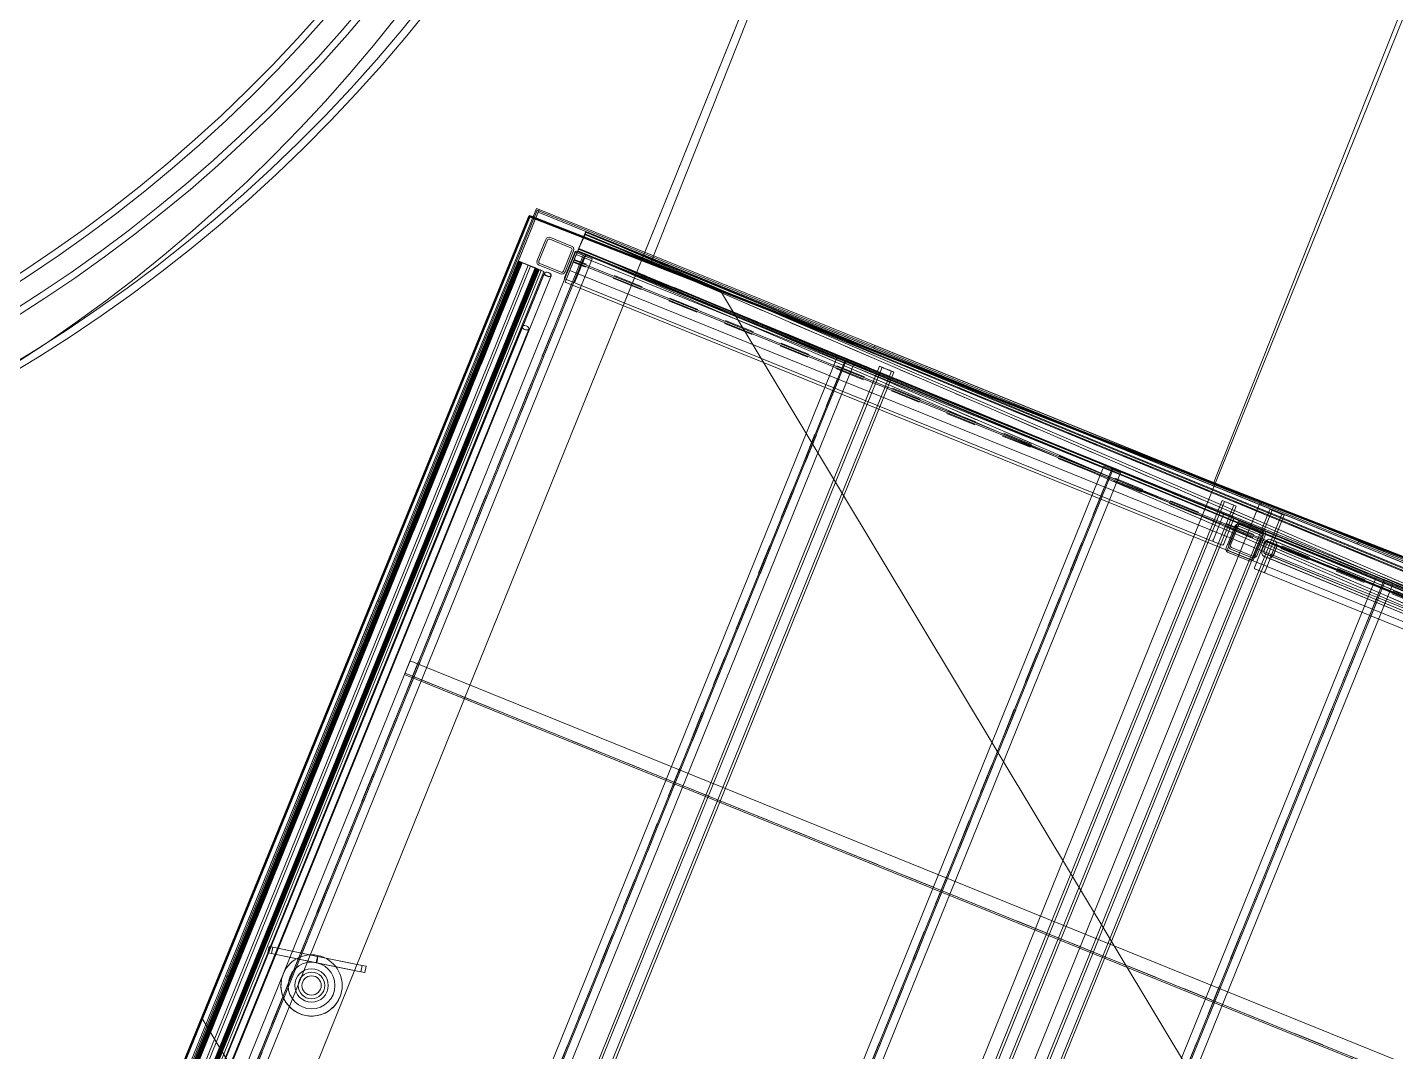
# Model space of a CAD drawing. Header units: metres. Extents: x -207 to 246, y -187 to 169.
# Drawn here: x -28.812 to -24.252, y -37.195 to -33.781 of the extents above; entities that cross this region are included whole.
import ezdxf

# ---------------------------------------------------------------- set-up
doc = ezdxf.new("R2010")
doc.units = ezdxf.units.M
doc.linetypes.add('Elevado', pattern=[0.003969, 0.002381, -0.001587])
doc.linetypes.add('Oculto', pattern=[0.007144, 0.004763, -0.002381])
for name, color, linetype, lineweight in [('A-GLAZ', 7, 'Continuous', 9), ('A-ROOF', 7, 'Continuous', 9), ('C-TOPO', 7, 'Continuous', 9), ('edificios', 7, 'Continuous', 50), ('EQUIPOS PIS', 7, 'Continuous', 9), ('I-WALL', 7, 'Continuous', 9), ('P-SANR-FIXT', 7, 'Continuous', 9), ('S-BEAM', 7, 'Continuous', 9), ('S-COLS', 7, 'Continuous', 9), ('VEREDAS', 7, 'Continuous', 9)]:
    doc.layers.add(name, color=color, linetype=linetype, lineweight=lineweight)
doc.layers.add('PR10-ARQ-PL-001-Emplazamiento-C-1_dwg', color=7, linetype='Continuous', lineweight=9, true_color=0x767676)

# ---------------------------------------------------------------- blocks, each defined once
blk = doc.blocks.new('M_Estanque-Terraza - M_Estanque-Terraza-2331352-PLANTA SUPERFICIES')
at = {"layer": 'P-SANR-FIXT'}
for radius, start in [(5.1516, 0), (5.1516, 0), (5.1266, 360), (5.1266, 360), (4.9983, 360), (4.9755, 360), (4.9059, 0), (4.8832, 0)]:
    blk.add_arc((0, 0), radius, start, 180, dxfattribs=at)
blk = doc.blocks.new('M_Tuberia Alimentación-03 - M_Tuberia Alimentación-03-2171042-PLANTA SUPERFICIES')
at = {"layer": 'P-SANR-FIXT'}
for p, q in [((-0.165, -0.0775), (-0.165, -0.099)), ((-0.1519, -0.0775), (-0.165, -0.0775)), ((0, -0.0775), (-0.1519, -0.0775)), ((-0.1519, -0.0775), (-0.0016, -0.0775)), ((-0.1519, -0.0775), (-0.1519, -0.099)), ((-0.1519, -0.0775), (-0.1519, -0.099)), ((-0.0016, -0.0775), (0.1519, -0.0775)), ((-0.0016, -0.0775), (-0.0016, -0.099)), ((0.1519, -0.0775), (0, -0.0775)), ((0, -0.0775), (0, -0.099)), ((0.165, -0.0775), (0.1519, -0.0775)), ((0.165, -0.0775), (0.1519, -0.0775)), ((0.1519, -0.099), (0.1519, -0.0775)), ((0.1519, -0.0775), (0.1519, -0.099)), ((0.165, -0.099), (0.165, -0.0775)), ((-0.165, -0.099), (-0.1519, -0.099)), ((-0.0016, -0.099), (-0.1519, -0.099)), ((-0.1519, -0.099), (0, -0.099)), ((0.1519, -0.099), (-0.0016, -0.099)), ((0, -0.099), (0.1519, -0.099)), ((0.1519, -0.099), (0.165, -0.099)), ((0.1519, -0.099), (0.165, -0.099))]:
    blk.add_line(p, q, dxfattribs=at)
for radius, start, end in [(0.1021, 360, 180), (0.1021, 0, 180), (0.1021, 360, 180), (0.1021, 0, 180), (0.0778, 0, 180), (0.0778, 0, 180), (0.0778, 0, 180), (0.0778, 0, 180), (0.0558, 0, 180), (0.0558, 0, 180), (0.0558, 0, 180), (0.0558, 0, 180), (0.0558, 0, 180), (0.0558, 0, 180), (0.1021, 180, 360), (0.1021, 180, 0), (0.1021, 180, 360), (0.1021, 180, 0), (0.0778, 180, 0), (0.0778, 180, 0), (0.0778, 180, 0), (0.0778, 180, 0), (0.0558, 180, 0), (0.0558, 180, 0), (0.0558, 180, 0), (0.0558, 180, 0), (0.0558, 180, 0), (0.0558, 180, 0), (0.0442, 0, 180), (0.0442, 0, 180), (0.0442, 180, 0), (0.0442, 180, 0), (0.0322, 0, 180), (0.0322, 0, 180), (0.0322, 180, 0), (0.0322, 180, 0)]:
    blk.add_arc((0, 0), radius, start, end, dxfattribs=at)
blk = doc.blocks.new('YADRAN_LASQUEMAS_ARQ_MO_002_TERRAZAS_rvt-1-PLANTA SUPERFICIES')
at = {"layer": 'P-SANR-FIXT', "lineweight": 9}
for name, p, rotation in [('M_Estanque-Terraza - M_Estanque-Terraza-2331352-PLANTA SUPERFICIES', (-31.5065, -30.5109), 153.2545523942124), ('M_Tuberia Alimentación-03 - M_Tuberia Alimentación-03-2171042-PLANTA SUPERFICIES', (-27.8653, -36.9744), 168.4100000000016)]:
    blk.add_blockref(name, p, dxfattribs=dict(at, rotation=rotation))
blk = doc.blocks.new('FCA_N_Columna de acero - 100 x 100 mm-2088436-PLANTA SUPERFICIES')
at = {"layer": 'S-COLS'}
for p, q in [((-0.038, 0.05), (0.038, 0.05)), ((-0.038, 0.05), (0.038, 0.05)), ((-0.05, -0.038), (-0.05, 0.038)), ((-0.05, -0.038), (-0.05, 0.038)), ((-0.044, 0.038), (-0.044, -0.038)), ((-0.044, 0.038), (-0.044, -0.038)), ((0.038, 0.044), (-0.038, 0.044)), ((0.038, 0.044), (-0.038, 0.044)), ((0.044, -0.038), (0.044, 0.038)), ((0.044, -0.038), (0.044, 0.038)), ((0.05, 0.038), (0.05, -0.038)), ((0.05, 0.038), (0.05, -0.038)), ((-0.038, -0.044), (0.038, -0.044)), ((-0.038, -0.044), (0.038, -0.044)), ((0.038, -0.05), (-0.038, -0.05)), ((0.038, -0.05), (-0.038, -0.05))]:
    blk.add_line(p, q, dxfattribs=at)
for centre, radius, start, end in [((-0.038, 0.038), 0.012, 90, 180), ((-0.038, 0.038), 0.012, 90, 180), ((0.038, 0.038), 0.012, 360, 90), ((0.038, 0.038), 0.012, 360, 90), ((-0.038, 0.038), 0.006, 90, 180), ((-0.038, 0.038), 0.006, 90, 180), ((0.038, 0.038), 0.006, 360, 90), ((0.038, 0.038), 0.006, 360, 90), ((-0.038, -0.038), 0.012, 180, 270), ((-0.038, -0.038), 0.012, 180, 270), ((-0.038, -0.038), 0.006, 180, 270), ((-0.038, -0.038), 0.006, 180, 270), ((0.038, -0.038), 0.012, 270, 360), ((0.038, -0.038), 0.006, 270, 360), ((0.038, -0.038), 0.012, 270, 360), ((0.038, -0.038), 0.006, 270, 360)]:
    blk.add_arc(centre, radius, start, end, dxfattribs=at)
blk = doc.blocks.new('FCA_N_Columna de acero - 100 x 100 mm-2139944-PLANTA SUPERFICIES')
at = {"layer": 'S-COLS'}
for p, q in [((-0.038, 0.05), (0.038, 0.05)), ((-0.038, 0.05), (0.038, 0.05)), ((-0.05, -0.038), (-0.05, 0.038)), ((-0.05, -0.038), (-0.05, 0.038)), ((-0.044, 0.038), (-0.044, -0.038)), ((-0.044, 0.038), (-0.044, -0.038)), ((0.038, 0.044), (-0.038, 0.044)), ((0.038, 0.044), (-0.038, 0.044)), ((0.044, -0.038), (0.044, 0.038)), ((0.044, -0.038), (0.044, 0.038)), ((0.05, 0.038), (0.05, -0.038)), ((0.05, 0.038), (0.05, -0.038)), ((-0.038, -0.044), (0.038, -0.044)), ((-0.038, -0.044), (0.038, -0.044)), ((0.038, -0.05), (-0.038, -0.05)), ((0.038, -0.05), (-0.038, -0.05))]:
    blk.add_line(p, q, dxfattribs=at)
for centre, radius, start, end in [((-0.038, 0.038), 0.012, 90, 180), ((-0.038, 0.038), 0.012, 90, 180), ((0.038, 0.038), 0.012, 360, 90), ((0.038, 0.038), 0.012, 360, 90), ((-0.038, 0.038), 0.006, 90, 180), ((-0.038, 0.038), 0.006, 90, 180), ((0.038, 0.038), 0.006, 360, 90), ((0.038, 0.038), 0.006, 360, 90), ((-0.038, -0.038), 0.012, 180, 270), ((-0.038, -0.038), 0.012, 180, 270), ((-0.038, -0.038), 0.006, 180, 270), ((-0.038, -0.038), 0.006, 180, 270), ((0.038, -0.038), 0.012, 270, 360), ((0.038, -0.038), 0.006, 270, 360), ((0.038, -0.038), 0.012, 270, 360), ((0.038, -0.038), 0.006, 270, 360)]:
    blk.add_arc(centre, radius, start, end, dxfattribs=at)
blk = doc.blocks.new('MT-T estructural - MT100X6_0-2095929-PLANTA SUPERFICIES')
at = {"layer": 'S-BEAM'}
for p, q in [((-5.9815, -0.03), (-5.9815, 0.03)), ((-5.9815, 0.03), (-5.9815, 0.0068)), ((-5.9815, 0.03), (5.9815, 0.03)), ((-5.9815, 0.03), (5.9815, 0.03)), ((-5.9815, 0.002), (-5.9815, 0.0068)), ((5.9815, 0.002), (-5.9815, 0.002)), ((-5.9815, 0.002), (-5.9815, -0.002)), ((-5.9815, 0.002), (5.9815, 0.002)), ((-5.9815, -0.002), (5.9815, -0.002)), ((-5.9815, -0.0068), (-5.9815, -0.002)), ((-5.9815, -0.002), (5.9815, -0.002)), ((-5.9815, -0.0068), (-5.9815, -0.03)), ((5.9815, -0.03), (-5.9815, -0.03)), ((-5.9815, -0.03), (5.9815, -0.03))]:
    blk.add_line(p, q, dxfattribs=at)
at = {"layer": 'S-BEAM', "linetype": 'Oculto'}
for p, q in [((5.9815, 0.0025), (-5.9815, 0.0025)), ((5.9815, -0.0025), (-5.9815, -0.0025))]:
    blk.add_line(p, q, dxfattribs=at)
blk = doc.blocks.new('UC-Perfil universal - 120x070x50UC-2124257-PLANTA SUPERFICIES')
at = {"layer": 'S-BEAM'}
for p, q in [((-2.4235, 0.035), (-2.4235, -0.035)), ((-2.4235, -0.035), (-2.4235, 0.035)), ((-2.4235, 0.035), (-2.4235, 0.0075)), ((-2.4235, 0.0075), (-2.4235, 0.035)), ((2.4205, 0.035), (-2.4235, 0.035)), ((-2.4235, 0.035), (2.4205, 0.035)), ((-2.4235, 0.035), (2.4205, 0.035)), ((-2.4235, 0.035), (2.4205, 0.035)), ((-2.4235, 0.0025), (-2.4235, 0.0075)), ((-2.4235, 0.0025), (-2.4235, 0.0075)), ((-2.4235, 0.0025), (2.4205, 0.0025)), ((2.4205, 0.035), (2.4205, 0.0075)), ((2.4205, 0.0075), (2.4205, 0.035)), ((2.4205, 0.035), (2.4205, -0.035)), ((2.4205, -0.035), (2.4205, 0.035)), ((2.4205, 0.0075), (2.4205, 0.0025)), ((2.4205, 0.0075), (2.4205, 0.0025)), ((2.4205, -0.0025), (-2.4235, -0.0025)), ((-2.4235, -0.0075), (-2.4235, -0.0025)), ((-2.4235, -0.0075), (-2.4235, -0.0025)), ((-2.4235, -0.035), (-2.4235, -0.0075)), ((-2.4235, -0.0075), (-2.4235, -0.035)), ((-2.4235, -0.035), (2.4205, -0.035)), ((-2.4235, -0.035), (2.4205, -0.035)), ((-2.4235, -0.035), (2.4205, -0.035)), ((-2.4235, -0.035), (2.4205, -0.035)), ((2.4205, -0.0025), (2.4205, -0.0075)), ((2.4205, -0.0025), (2.4205, -0.0075)), ((2.4205, -0.035), (2.4205, -0.0075)), ((2.4205, -0.0075), (2.4205, -0.035))]:
    blk.add_line(p, q, dxfattribs=at)
at = {"layer": 'S-BEAM', "linetype": 'Oculto'}
for p, q in [((2.4205, 0.00495), (-2.4235, 0.00495)), ((2.4205, -0.00495), (-2.4235, -0.00495))]:
    blk.add_line(p, q, dxfattribs=at)
blk = doc.blocks.new('L - Perfiles angulares de lados iguales - L 900x500x5-2131634-PLANTA SUPERFICIES')
at = {"layer": 'S-BEAM'}
for p, q in [((-2.42, 0.006), (-2.42, 0.003)), ((-2.42, -0.044), (-2.42, 0.006)), ((2.42, 0.006), (-2.42, 0.006)), ((-2.42, 0.006), (2.42, 0.006)), ((-2.42, 0.003), (-2.42, 0.001)), ((-2.42, 0.001), (2.42, 0.001)), ((2.42, 0.001), (-2.42, 0.001)), ((-2.42, -0.0025), (-2.42, 0.001)), ((2.42, 0.006), (2.42, -0.044)), ((2.42, 0.003), (2.42, 0.006)), ((2.42, 0.001), (2.42, 0.003)), ((2.42, 0.001), (2.42, -0.0025)), ((-2.42, -0.0025), (-2.42, -0.042)), ((-2.42, -0.042), (-2.42, -0.044)), ((2.42, -0.044), (-2.42, -0.044)), ((-2.42, -0.044), (2.42, -0.044)), ((2.42, -0.042), (2.42, -0.0025)), ((2.42, -0.044), (2.42, -0.042))]:
    blk.add_line(p, q, dxfattribs=at)
at = {"layer": 'S-BEAM', "linetype": 'Oculto'}
blk.add_line((-2.42, 0.001), (2.42, 0.001), dxfattribs=at)
blk = doc.blocks.new('SQR - Barras cuadradas con bordes redondeados - SQR 100x100-2139916-PLANTA SUPERFICIES')
at = {"layer": 'S-BEAM'}
for p, q in [((2.447, 0.05), (-2.397, 0.05)), ((-2.397, 0.05), (-2.397, 0.0436)), ((-2.397, 0.05), (-2.397, 0.0436)), ((2.447, 0.0436), (2.447, 0.05)), ((2.447, 0.0436), (2.447, 0.05)), ((-2.397, -0.0436), (-2.397, 0.0436)), ((-2.397, 0.0436), (-2.397, -0.0436)), ((2.447, -0.0436), (2.447, 0.0436)), ((2.447, 0.0436), (2.447, -0.0436)), ((-2.397, -0.0436), (-2.397, -0.05)), ((-2.397, -0.0436), (-2.397, -0.05)), ((2.447, -0.05), (2.447, -0.0436)), ((2.447, -0.05), (2.447, -0.0436)), ((-2.397, -0.05), (2.447, -0.05))]:
    blk.add_line(p, q, dxfattribs=at)
blk = doc.blocks.new('SQR - Barras cuadradas con bordes redondeados - SQR 100x100-2139713-PLANTA SUPERFICIES')
at = {"layer": 'S-BEAM'}
for p, q in [((-31.481, -45.6236), (-31.4483, -45.5428)), ((-31.4136, -45.5569), (-31.4463, -45.6377)), ((-29.2824, -46.4132), (-31.4437, -45.5378)), ((-31.4437, -45.5378), (-31.4134, -45.55)), ((-31.4812, -45.6304), (-29.3199, -46.5059)), ((-31.4509, -45.6427), (-31.4812, -45.6304)), ((-29.287, -46.4182), (-29.3197, -46.499)), ((-29.2521, -46.4254), (-29.2824, -46.4132)), ((-29.285, -46.5131), (-29.2523, -46.4323)), ((-29.3199, -46.5059), (-29.2896, -46.5181))]:
    blk.add_line(p, q, dxfattribs=at)
for centre, start_param, end_param in [((-31.4461, -45.5437), 0, 1.570796), ((-31.4158, -45.556), 4.712389, 6.283185), ((-31.4788, -45.6245), 1.570796, 3.141593), ((-31.4485, -45.6368), 3.141593, 4.712389), ((-29.2848, -46.4191), 0, 1.570796), ((-29.2545, -46.4314), 4.712389, 6.283185), ((-29.3175, -46.4999), 1.570796, 3.141593), ((-29.2872, -46.5122), 3.141593, 4.712389)]:
    blk.add_ellipse(centre, major_axis=(0.0024, 0.00593), ratio=0.374607, start_param=start_param, end_param=end_param, dxfattribs=at)
blk = doc.blocks.new('SQR - Barras cuadradas con bordes redondeados - SQR 100x100-2139893-PLANTA SUPERFICIES')
at = {"layer": 'S-BEAM'}
for p, q in [((-26.1673, -39.1475), (-26.2, -39.2283)), ((-26.1653, -39.2424), (-26.1326, -39.1616)), ((-26.1324, -39.1547), (-26.1627, -39.1425)), ((-23.9753, -40.0284), (-26.1324, -39.1547)), ((-26.2002, -39.2352), (-26.1699, -39.2474)), ((-26.1699, -39.2474), (-24.0129, -40.1211)), ((-24.043, -40.102), (-24.0102, -40.0212)), ((-23.9755, -40.0353), (-24.0083, -40.1161)), ((-24.0056, -40.0162), (-23.9753, -40.0284)), ((-24.0129, -40.1211), (-24.0432, -40.1089))]:
    blk.add_line(p, q, dxfattribs=at)
for centre, start_param, end_param in [((-26.1651, -39.1484), 0, 1.570796), ((-26.1348, -39.1607), 4.712389, 6.283185), ((-26.1978, -39.2292), 1.570796, 3.141593), ((-26.1675, -39.2415), 3.141593, 4.712389), ((-24.008, -40.0221), 0, 1.570796), ((-23.9777, -40.0344), 4.712389, 6.283185), ((-24.0407, -40.1029), 1.570796, 3.141593), ((-24.0105, -40.1152), 3.141593, 4.712389)]:
    blk.add_ellipse(centre, major_axis=(0.0024, 0.00593), ratio=0.374545, start_param=start_param, end_param=end_param, dxfattribs=at)
blk = doc.blocks.new('FCA_N_Columna de acero - 100 x 100 mm-2139763-PLANTA SUPERFICIES')
at = {"layer": 'S-COLS'}
for p, q in [((-0.038, 0.05), (0.038, 0.05)), ((-0.038, 0.05), (0.038, 0.05)), ((-0.05, -0.038), (-0.05, 0.038)), ((-0.05, -0.038), (-0.05, 0.038)), ((-0.044, 0.038), (-0.044, -0.038)), ((-0.044, 0.038), (-0.044, -0.038)), ((0.038, 0.044), (-0.038, 0.044)), ((0.038, 0.044), (-0.038, 0.044)), ((0.044, -0.038), (0.044, 0.038)), ((0.044, -0.038), (0.044, 0.038)), ((0.05, 0.038), (0.05, -0.038)), ((0.05, 0.038), (0.05, -0.038)), ((-0.038, -0.044), (0.038, -0.044)), ((-0.038, -0.044), (0.038, -0.044)), ((0.038, -0.05), (-0.038, -0.05)), ((0.038, -0.05), (-0.038, -0.05))]:
    blk.add_line(p, q, dxfattribs=at)
for centre, radius, start, end in [((-0.038, 0.038), 0.012, 90, 180), ((-0.038, 0.038), 0.012, 90, 180), ((0.038, 0.038), 0.012, 360, 90), ((0.038, 0.038), 0.012, 360, 90), ((-0.038, 0.038), 0.006, 90, 180), ((-0.038, 0.038), 0.006, 90, 180), ((0.038, 0.038), 0.006, 360, 90), ((0.038, 0.038), 0.006, 360, 90), ((-0.038, -0.038), 0.012, 180, 270), ((-0.038, -0.038), 0.012, 180, 270), ((-0.038, -0.038), 0.006, 180, 270), ((-0.038, -0.038), 0.006, 180, 270), ((0.038, -0.038), 0.012, 270, 360), ((0.038, -0.038), 0.006, 270, 360), ((0.038, -0.038), 0.012, 270, 360), ((0.038, -0.038), 0.006, 270, 360)]:
    blk.add_arc(centre, radius, start, end, dxfattribs=at)
blk = doc.blocks.new('Ventana-Hueco cuadrado - 1000 x 0900mm-2141914-PLANTA SUPERFICIES')
at = {"layer": 'A-GLAZ'}
for p, q in [((-0.5082, -0.005), (-0.5082, 0.005)), ((0.4918, 0.005), (0.4918, -0.005))]:
    blk.add_line(p, q, dxfattribs=at)
at = {"layer": 'A-GLAZ', "linetype": 'Elevado'}
for p, q in [((-0.5082, 0.005), (0.4918, 0.005)), ((0.4918, -0.005), (-0.5082, -0.005))]:
    blk.add_line(p, q, dxfattribs=at)
blk = doc.blocks.new('Ventana-Hueco cuadrado - 1350 x 0900mm-2142439-PLANTA SUPERFICIES')
at = {"layer": 'A-GLAZ'}
for p, q in [((-0.6832, -0.005), (-0.6832, 0.005)), ((0.6668, 0.005), (0.6668, -0.005))]:
    blk.add_line(p, q, dxfattribs=at)
at = {"layer": 'A-GLAZ', "linetype": 'Elevado'}
for p, q in [((-0.6832, 0.005), (0.6668, 0.005)), ((0.6668, -0.005), (-0.6832, -0.005))]:
    blk.add_line(p, q, dxfattribs=at)
blk = doc.blocks.new('Barras redondas - RB 24-2158103-PLANTA SUPERFICIES')
at = {"layer": 'S-BEAM'}
for p, q in [((-27.0889, -34.5995), (-28.526, -38.1346)), ((-28.5037, -38.1437), (-27.0666, -34.6086))]:
    blk.add_line(p, q, dxfattribs=at)
for start_param, end_param in [(0, 3.141593), (3.141593, 6.283185)]:
    blk.add_ellipse((-27.0778, -34.604), major_axis=(-0.0111, 0.0045), ratio=0.484809, start_param=start_param, end_param=end_param, dxfattribs=at)
blk = doc.blocks.new('Barras redondas - RB 24-V93-PLANTA SUPERFICIES')
at = {"layer": 'S-BEAM'}
for p, q in [((-27.0889, -34.5995), (-28.526, -38.1346)), ((-28.5037, -38.1437), (-27.0666, -34.6086))]:
    blk.add_line(p, q, dxfattribs=at)
for start_param, end_param in [(0, 3.141593), (3.141593, 6.283185)]:
    blk.add_ellipse((-27.0778, -34.604), major_axis=(-0.0111, 0.0045), ratio=0.484809, start_param=start_param, end_param=end_param, dxfattribs=at)
blk = doc.blocks.new('HSS-Sección estructural hueca - HSS60_0X60_0X9_5-2158718-PLANTA SUPERFICIES')
at = {"layer": 'S-BEAM'}
for p, q in [((-24.6967, -35.5219), (-24.6874, -35.4994)), ((-24.6818, -35.5017), (-24.6911, -35.5243)), ((-24.6575, -35.5021), (-24.6728, -35.4958)), ((-22.5265, -36.3719), (-24.6694, -35.4876)), ((-24.6694, -35.4876), (-24.6541, -35.4939)), ((-24.6646, -35.5352), (-24.6553, -35.5126)), ((-24.6497, -35.5149), (-24.659, -35.5375)), ((-22.5146, -36.3865), (-24.6575, -35.5021)), ((-24.6923, -35.543), (-22.5494, -36.4274)), ((-24.677, -35.5493), (-24.6923, -35.543)), ((-24.6889, -35.5348), (-24.6736, -35.5411)), ((-24.6736, -35.5411), (-22.5307, -36.4255)), ((-22.5445, -36.3837), (-22.5538, -36.4063)), ((-22.5482, -36.4086), (-22.5389, -36.3861)), ((-22.5299, -36.3801), (-22.5146, -36.3865)), ((-22.5112, -36.3782), (-22.5265, -36.3719)), ((-22.5494, -36.4274), (-22.5341, -36.4337)), ((-22.5307, -36.4255), (-22.546, -36.4191)), ((-22.5124, -36.397), (-22.5217, -36.4195)), ((-22.5161, -36.4218), (-22.5068, -36.3993))]:
    blk.add_line(p, q, dxfattribs=at)
for centre, major_axis, start_param, end_param in [((-24.6855, -35.5266), (0.0068, 0.0165), 1.570796, 3.141593), ((-24.6855, -35.5266), (0.0034, 0.00823), 1.570796, 3.141593), ((-24.6762, -35.504), (0.0068, 0.0165), 0, 1.570796), ((-24.6762, -35.504), (0.0034, 0.00823), 0, 1.570796), ((-24.6609, -35.5103), (0.0034, 0.00823), 4.712389, 6.283185), ((-24.6609, -35.5103), (0.0068, 0.0165), 4.712389, 6.283185), ((-24.6702, -35.5329), (0.0068, 0.0165), 3.141593, 4.712389), ((-24.6702, -35.5329), (0.0034, 0.00823), 3.141593, 4.712389), ((-22.5333, -36.3884), (0.0068, 0.0165), 0, 1.570796), ((-22.5333, -36.3884), (0.0034, 0.00823), 0, 1.570796), ((-22.518, -36.3947), (0.0034, 0.00823), 4.712389, 6.283185), ((-22.518, -36.3947), (0.0068, 0.0165), 4.712389, 6.283185), ((-22.5426, -36.4109), (0.0068, 0.0165), 1.570796, 3.141593), ((-22.5426, -36.4109), (0.0034, 0.00823), 1.570796, 3.141593), ((-22.5273, -36.4172), (0.0068, 0.0165), 3.141593, 4.712389), ((-22.5273, -36.4172), (0.0034, 0.00823), 3.141593, 4.712389)]:
    blk.add_ellipse(centre, major_axis=major_axis, ratio=0.679056, start_param=start_param, end_param=end_param, dxfattribs=at)
blk = doc.blocks.new('HSS-Sección estructural hueca - HSS60_0X60_0X9_5-2158740-PLANTA SUPERFICIES')
at = {"layer": 'S-BEAM'}
for p, q in [((-24.6872, -35.4995), (-24.6965, -35.522)), ((-24.6909, -35.5243), (-24.6816, -35.5018)), ((-22.5302, -36.38), (-24.6726, -35.4959)), ((-24.6726, -35.4959), (-24.6572, -35.5022)), ((-24.6538, -35.494), (-24.6692, -35.4876)), ((-24.655, -35.5128), (-24.6643, -35.5353)), ((-24.6587, -35.5376), (-24.6494, -35.5151)), ((-22.5114, -36.3781), (-24.6538, -35.494)), ((-24.6921, -35.5431), (-24.6767, -35.5495)), ((-24.6887, -35.5349), (-22.5463, -36.419)), ((-24.6733, -35.5412), (-24.6887, -35.5349)), ((-24.6767, -35.5495), (-22.5343, -36.4336)), ((-22.5541, -36.4062), (-22.5448, -36.3836)), ((-22.5392, -36.3859), (-22.5485, -36.4085)), ((-22.5148, -36.3864), (-22.5302, -36.38)), ((-22.5268, -36.3718), (-22.5114, -36.3781)), ((-22.5343, -36.4336), (-22.5497, -36.4272)), ((-22.5463, -36.419), (-22.5309, -36.4254)), ((-22.5219, -36.4195), (-22.5126, -36.3969)), ((-22.507, -36.3992), (-22.5163, -36.4218))]:
    blk.add_line(p, q, dxfattribs=at)
for centre, major_axis, start_param, end_param in [((-24.6853, -35.5267), (0.0068, 0.0165), 1.570796, 3.141593), ((-24.6853, -35.5267), (0.0034, 0.00823), 1.570796, 3.141593), ((-24.676, -35.5041), (0.0068, 0.0165), 0, 1.570796), ((-24.676, -35.5041), (0.0034, 0.00823), 0, 1.570796), ((-24.6606, -35.5104), (0.0034, 0.00823), 4.712389, 6.283185), ((-24.6606, -35.5104), (0.0068, 0.0165), 4.712389, 6.283185), ((-24.6699, -35.533), (0.0068, 0.0165), 3.141593, 4.712389), ((-24.6699, -35.533), (0.0034, 0.00823), 3.141593, 4.712389), ((-22.5336, -36.3882), (0.0068, 0.0165), 0, 1.570796), ((-22.5336, -36.3882), (0.0034, 0.00823), 0, 1.570796), ((-22.5182, -36.3946), (0.0034, 0.00823), 4.712389, 6.283185), ((-22.5182, -36.3946), (0.0068, 0.0165), 4.712389, 6.283185), ((-22.5429, -36.4108), (0.0068, 0.0165), 1.570796, 3.141593), ((-22.5429, -36.4108), (0.0034, 0.00823), 1.570796, 3.141593), ((-22.5275, -36.4171), (0.0068, 0.0165), 3.141593, 4.712389), ((-22.5275, -36.4171), (0.0034, 0.00823), 3.141593, 4.712389)]:
    blk.add_ellipse(centre, major_axis=major_axis, ratio=0.681998, start_param=start_param, end_param=end_param, dxfattribs=at)
blk = doc.blocks.new('HSS-Sección estructural hueca - HSS40_0X70_0X9_5-2160613-PLANTA SUPERFICIES')
at = {"layer": 'S-BEAM'}
for p, q in [((-24.6715, -35.3874), (-29.2141, -46.6023)), ((-24.6607, -35.3918), (-24.6715, -35.3874)), ((-24.6633, -35.3907), (-29.2059, -46.6057)), ((-29.1746, -46.6183), (-24.632, -35.4034)), ((-29.1664, -46.6217), (-24.6238, -35.4067)), ((-24.6705, -35.3878), (-24.6596, -35.3922)), ((-24.6633, -35.3907), (-24.6578, -35.3929)), ((-24.6519, -35.3953), (-24.6628, -35.3909)), ((-24.6568, -35.3933), (-24.6607, -35.3918)), ((-24.6385, -35.4008), (-24.6596, -35.3922)), ((-24.6578, -35.3929), (-24.654, -35.3945)), ((-24.6357, -35.4019), (-24.6568, -35.3933)), ((-24.654, -35.3945), (-24.6434, -35.3988)), ((-24.6519, -35.3953), (-24.6413, -35.3996)), ((-24.6434, -35.3988), (-24.6325, -35.4032)), ((-24.6375, -35.4012), (-24.6413, -35.3996)), ((-24.6385, -35.4008), (-24.6346, -35.4023)), ((-24.6375, -35.4012), (-24.632, -35.4034)), ((-24.6248, -35.4063), (-24.6357, -35.4019)), ((-24.6238, -35.4067), (-24.6346, -35.4023))]:
    blk.add_line(p, q, dxfattribs=at)
blk = doc.blocks.new('HSS-Sección estructural hueca - HSS40_0X70_0X9_5-2161066-PLANTA SUPERFICIES')
at = {"layer": 'S-BEAM'}
for p, q in [((5.882, 0.035), (-5.882, 0.035)), ((5.882, 0.0261), (-5.882, 0.0261)), ((5.882, 0.0172), (5.882, 0.035)), ((5.882, 0.0172), (5.882, 0.035)), ((5.882, 0.0261), (5.882, 0.0172)), ((5.882, 0.0261), (5.882, 0.0172)), ((5.882, 0.0172), (5.882, -0.0172)), ((5.882, -0.0172), (5.882, 0.0172)), ((5.882, -0.0172), (5.882, 0.0172)), ((5.882, 0.0172), (5.882, -0.0172)), ((-5.882, -0.0261), (5.882, -0.0261)), ((-5.882, -0.035), (5.882, -0.035)), ((5.882, -0.035), (5.882, -0.0172)), ((5.882, -0.035), (5.882, -0.0172)), ((5.882, -0.0172), (5.882, -0.0261)), ((5.882, -0.0172), (5.882, -0.0261))]:
    blk.add_line(p, q, dxfattribs=at)
at = {"layer": 'S-BEAM', "linetype": 'Oculto'}
for p, q in [((5.882, 0.0261), (-5.882, 0.0261)), ((5.882, -0.0261), (-5.882, -0.0261))]:
    blk.add_line(p, q, dxfattribs=at)
blk = doc.blocks.new('HSS-Sección estructural hueca - HSS40_0X70_0X9_5-2161322-PLANTA SUPERFICIES')
at = {"layer": 'S-BEAM'}
for p, q in [((5.857, 0.035), (-5.907, 0.035)), ((5.857, 0.0261), (-5.907, 0.0261)), ((5.857, 0.0172), (5.857, 0.035)), ((5.857, 0.0172), (5.857, 0.035)), ((5.857, 0.0261), (5.857, 0.0172)), ((5.857, 0.0261), (5.857, 0.0172)), ((5.857, 0.0172), (5.857, -0.0172)), ((5.857, -0.0172), (5.857, 0.0172)), ((5.857, -0.0172), (5.857, 0.0172)), ((5.857, 0.0172), (5.857, -0.0172)), ((-5.907, -0.0261), (5.857, -0.0261)), ((-5.907, -0.035), (5.857, -0.035)), ((5.857, -0.035), (5.857, -0.0172)), ((5.857, -0.035), (5.857, -0.0172)), ((5.857, -0.0172), (5.857, -0.0261)), ((5.857, -0.0172), (5.857, -0.0261))]:
    blk.add_line(p, q, dxfattribs=at)
at = {"layer": 'S-BEAM', "linetype": 'Oculto'}
for p, q in [((5.857, 0.0261), (-5.907, 0.0261)), ((5.857, -0.0261), (-5.907, -0.0261))]:
    blk.add_line(p, q, dxfattribs=at)
blk = doc.blocks.new('HSS-Sección estructural hueca - HSS40_0X70_0X9_5-2161648-PLANTA SUPERFICIES')
at = {"layer": 'S-BEAM'}
for p, q in [((5.866, 0.035), (-5.897, 0.035)), ((-5.897, 0.035), (-5.897, 0.0172)), ((-5.897, 0.035), (-5.897, 0.0172)), ((5.866, 0.0261), (-5.897, 0.0261)), ((-5.897, 0.0172), (-5.897, 0.0261)), ((-5.897, 0.0172), (-5.897, 0.0261)), ((-5.897, 0.0172), (-5.897, -0.0172)), ((-5.897, -0.0172), (-5.897, 0.0172)), ((-5.897, -0.0172), (-5.897, 0.0172)), ((-5.897, 0.0172), (-5.897, -0.0172)), ((-5.897, -0.0172), (-5.897, -0.035)), ((-5.897, -0.0172), (-5.897, -0.035)), ((-5.897, -0.0261), (-5.897, -0.0172)), ((-5.897, -0.0261), (-5.897, -0.0172)), ((-5.897, -0.0261), (5.866, -0.0261)), ((-5.897, -0.035), (5.866, -0.035))]:
    blk.add_line(p, q, dxfattribs=at)
at = {"layer": 'S-BEAM', "linetype": 'Oculto'}
for p, q in [((5.866, 0.0261), (-5.897, 0.0261)), ((5.866, -0.0261), (-5.897, -0.0261))]:
    blk.add_line(p, q, dxfattribs=at)
blk = doc.blocks.new('HSS-Sección estructural hueca - HSS40_0X70_0X9_5-2161767-PLANTA SUPERFICIES')
at = {"layer": 'S-BEAM'}
for p, q in [((-27.1769, -34.5596), (-31.5934, -45.4631)), ((-27.1687, -34.5629), (-31.5852, -45.4664)), ((-27.1633, -34.5651), (-27.1769, -34.5596)), ((-27.176, -34.56), (-27.1767, -34.5597)), ((-27.1569, -34.5677), (-27.176, -34.56)), ((-27.1687, -34.5629), (-27.1619, -34.5657)), ((-27.1686, -34.563), (-27.1679, -34.5632)), ((-27.1679, -34.5632), (-27.1583, -34.5671)), ((-27.1633, -34.5651), (-27.1319, -34.5778)), ((-27.1305, -34.5784), (-27.1619, -34.5657)), ((-31.5366, -45.4861), (-27.1201, -34.5826)), ((-31.5283, -45.4894), (-27.1118, -34.5859)), ((-27.1583, -34.5671), (-27.1269, -34.5798)), ((-27.1255, -34.5804), (-27.1569, -34.5677)), ((-27.1128, -34.5855), (-27.1319, -34.5778)), ((-27.1305, -34.5784), (-27.1209, -34.5823)), ((-27.1269, -34.5798), (-27.1201, -34.5826)), ((-27.1118, -34.5859), (-27.1255, -34.5804)), ((-27.1202, -34.5825), (-27.1209, -34.5823)), ((-27.1128, -34.5855), (-27.1121, -34.5858))]:
    blk.add_line(p, q, dxfattribs=at)
blk = doc.blocks.new('HSS-Sección estructural hueca - HSS40_0X70_0X9_5-2161936-PLANTA SUPERFICIES')
at = {"layer": 'S-BEAM'}
for p, q in [((-27.1439, -34.5732), (-31.5604, -45.4767)), ((-27.1357, -34.5765), (-31.5522, -45.48)), ((-31.5162, -45.4946), (-27.0997, -34.5911)), ((-31.5079, -45.4979), (-27.0915, -34.5944)), ((-27.1357, -34.5765), (-27.1439, -34.5732)), ((-27.1258, -34.5805), (-27.1417, -34.5741)), ((-27.1357, -34.5765), (-27.1321, -34.5779)), ((-27.1357, -34.5765), (-27.1316, -34.5782)), ((-27.1346, -34.577), (-27.1186, -34.5834)), ((-27.1096, -34.5871), (-27.1321, -34.5779)), ((-27.128, -34.5796), (-27.1316, -34.5782)), ((-27.128, -34.5796), (-27.1168, -34.5842)), ((-27.1032, -34.5897), (-27.1258, -34.5805)), ((-27.1186, -34.5834), (-27.1074, -34.588)), ((-27.1008, -34.5906), (-27.1168, -34.5842)), ((-27.1096, -34.5871), (-27.0937, -34.5935)), ((-27.1074, -34.588), (-27.1038, -34.5894)), ((-27.1038, -34.5894), (-27.0997, -34.5911)), ((-27.0997, -34.5911), (-27.1032, -34.5897)), ((-27.0915, -34.5944), (-27.0997, -34.5911))]:
    blk.add_line(p, q, dxfattribs=at)
blk = doc.blocks.new('HSS-Sección estructural hueca - HSS40_0X70_0X9_5-2161962-PLANTA SUPERFICIES')
at = {"layer": 'S-BEAM'}
for p, q in [((-25.9723, -34.9107), (-30.4924, -46.07)), ((-25.964, -34.914), (-30.4841, -46.0733)), ((-30.4529, -46.086), (-25.9328, -34.9266)), ((-30.4446, -46.0893), (-25.9245, -34.93)), ((-25.9614, -34.915), (-25.9723, -34.9107)), ((-25.9604, -34.9155), (-25.9713, -34.9111)), ((-25.964, -34.914), (-25.9586, -34.9162)), ((-25.9635, -34.9142), (-25.9526, -34.9186)), ((-25.9614, -34.915), (-25.9576, -34.9166)), ((-25.9392, -34.924), (-25.9604, -34.9155)), ((-25.9548, -34.9177), (-25.9586, -34.9162)), ((-25.9364, -34.9252), (-25.9576, -34.9166)), ((-25.9548, -34.9177), (-25.9442, -34.922)), ((-25.9526, -34.9186), (-25.942, -34.9229)), ((-25.9333, -34.9264), (-25.9442, -34.922)), ((-25.942, -34.9229), (-25.9382, -34.9244)), ((-25.9354, -34.9256), (-25.9392, -34.924)), ((-25.9382, -34.9244), (-25.9328, -34.9266)), ((-25.9364, -34.9252), (-25.9255, -34.9296)), ((-25.9245, -34.93), (-25.9354, -34.9256))]:
    blk.add_line(p, q, dxfattribs=at)
blk = doc.blocks.new('HSS-Sección estructural hueca - HSS40_0X70_0X9_5-2162146-PLANTA SUPERFICIES')
at = {"layer": 'S-BEAM'}
for p, q in [((-24.8309, -35.3579), (-29.3056, -46.4051)), ((-24.8226, -35.3613), (-29.2973, -46.4084)), ((-29.2661, -46.4211), (-24.7914, -35.3739)), ((-29.2578, -46.4244), (-24.7832, -35.3772)), ((-24.82, -35.3623), (-24.8309, -35.3579)), ((-24.819, -35.3627), (-24.8299, -35.3583)), ((-24.8226, -35.3613), (-24.8172, -35.3635)), ((-24.8221, -35.3615), (-24.8112, -35.3659)), ((-24.82, -35.3623), (-24.8162, -35.3639)), ((-24.7978, -35.3713), (-24.819, -35.3627)), ((-24.8134, -35.365), (-24.8172, -35.3635)), ((-24.7951, -35.3724), (-24.8162, -35.3639)), ((-24.8134, -35.365), (-24.8028, -35.3693)), ((-24.8112, -35.3659), (-24.8007, -35.3702)), ((-24.7919, -35.3737), (-24.8028, -35.3693)), ((-24.8007, -35.3702), (-24.7968, -35.3717)), ((-24.794, -35.3728), (-24.7978, -35.3713)), ((-24.7968, -35.3717), (-24.7914, -35.3739)), ((-24.7951, -35.3724), (-24.7841, -35.3768)), ((-24.7832, -35.3772), (-24.794, -35.3728))]:
    blk.add_line(p, q, dxfattribs=at)
blk = doc.blocks.new('Barras redondas - RB 24-2162453-PLANTA SUPERFICIES')
at = {"layer": 'S-BEAM'}
for p, q in [((-27.1634, -34.7774), (-28.5259, -38.1344)), ((-28.5037, -38.1434), (-27.1412, -34.7864))]:
    blk.add_line(p, q, dxfattribs=at)
for centre, start_param, end_param in [((-27.1523, -34.7819), 0, 3.141593), ((-27.1523, -34.7819), 3.141593, 6.283185), ((-28.5148, -38.1389), 0, 3.141593), ((-28.5148, -38.1389), 3.141593, 6.283185)]:
    blk.add_ellipse(centre, major_axis=(-0.0111, 0.0045), ratio=0.544639, start_param=start_param, end_param=end_param, dxfattribs=at)
blk = doc.blocks.new('Barras redondas - RB 24-2162469-PLANTA SUPERFICIES')
at = {"layer": 'S-BEAM'}
for p, q in [((-27.089, -34.5999), (-28.4665, -37.9944)), ((-28.4442, -38.0034), (-27.0667, -34.6089))]:
    blk.add_line(p, q, dxfattribs=at)
for centre, start_param, end_param in [((-27.0779, -34.6044), 0, 3.141593), ((-27.0779, -34.6044), 3.141593, 6.283185), ((-28.4553, -37.9989), 0, 3.141593), ((-28.4553, -37.9989), 3.141593, 6.283185)]:
    blk.add_ellipse(centre, major_axis=(-0.0111, 0.0045), ratio=0.559193, start_param=start_param, end_param=end_param, dxfattribs=at)
blk = doc.blocks.new('HSS-Sección estructural hueca - HSS40_0X70_0X9_5-2164857-PLANTA SUPERFICIES')
at = {"layer": 'S-BEAM'}
for p, q in [((2.4215, 0.035), (-2.4215, 0.035)), ((-2.4215, 0.035), (-2.4215, 0.0172)), ((-2.4215, 0.035), (-2.4215, 0.0172)), ((2.4215, 0.0261), (-2.4215, 0.0261)), ((-2.4215, 0.0172), (-2.4215, 0.0261)), ((-2.4215, 0.0172), (-2.4215, 0.0261)), ((-2.4215, 0.0172), (-2.4215, -0.0172)), ((-2.4215, -0.0172), (-2.4215, 0.0172)), ((-2.4215, -0.0172), (-2.4215, 0.0172)), ((-2.4215, 0.0172), (-2.4215, -0.0172)), ((2.4215, 0.0172), (2.4215, 0.035)), ((2.4215, 0.0172), (2.4215, 0.035)), ((2.4215, 0.0261), (2.4215, 0.0172)), ((2.4215, 0.0261), (2.4215, 0.0172)), ((2.4215, 0.0172), (2.4215, -0.0172)), ((2.4215, -0.0172), (2.4215, 0.0172)), ((2.4215, -0.0172), (2.4215, 0.0172)), ((2.4215, 0.0172), (2.4215, -0.0172)), ((-2.4215, -0.0172), (-2.4215, -0.035)), ((-2.4215, -0.0172), (-2.4215, -0.035)), ((-2.4215, -0.0261), (-2.4215, -0.0172)), ((-2.4215, -0.0261), (-2.4215, -0.0172)), ((-2.4215, -0.0261), (2.4215, -0.0261)), ((-2.4215, -0.035), (2.4215, -0.035)), ((2.4215, -0.035), (2.4215, -0.0172)), ((2.4215, -0.035), (2.4215, -0.0172)), ((2.4215, -0.0172), (2.4215, -0.0261)), ((2.4215, -0.0172), (2.4215, -0.0261))]:
    blk.add_line(p, q, dxfattribs=at)
at = {"layer": 'S-BEAM', "linetype": 'Oculto'}
for p, q in [((2.4215, 0.0261), (-2.4215, 0.0261)), ((2.4215, -0.0261), (-2.4215, -0.0261))]:
    blk.add_line(p, q, dxfattribs=at)
blk = doc.blocks.new('HSS-Sección estructural hueca - HSS40_0X70_0X9_5-2164884-PLANTA SUPERFICIES')
at = {"layer": 'S-BEAM'}
for p, q in [((2.422, 0.035), (-2.422, 0.035)), ((-2.422, 0.035), (-2.422, 0.0172)), ((-2.422, 0.035), (-2.422, 0.0172)), ((2.422, 0.0261), (-2.422, 0.0261)), ((-2.422, 0.0172), (-2.422, 0.0261)), ((-2.422, 0.0172), (-2.422, 0.0261)), ((-2.422, 0.0172), (-2.422, -0.0172)), ((-2.422, -0.0172), (-2.422, 0.0172)), ((-2.422, -0.0172), (-2.422, 0.0172)), ((-2.422, 0.0172), (-2.422, -0.0172)), ((2.422, 0.0172), (2.422, 0.035)), ((2.422, 0.0172), (2.422, 0.035)), ((2.422, 0.0261), (2.422, 0.0172)), ((2.422, 0.0261), (2.422, 0.0172)), ((2.422, 0.0172), (2.422, -0.0172)), ((2.422, -0.0172), (2.422, 0.0172)), ((2.422, -0.0172), (2.422, 0.0172)), ((2.422, 0.0172), (2.422, -0.0172)), ((-2.422, -0.0172), (-2.422, -0.035)), ((-2.422, -0.0172), (-2.422, -0.035)), ((-2.422, -0.0261), (-2.422, -0.0172)), ((-2.422, -0.0261), (-2.422, -0.0172)), ((-2.422, -0.0261), (2.422, -0.0261)), ((-2.422, -0.035), (2.422, -0.035)), ((2.422, -0.035), (2.422, -0.0172)), ((2.422, -0.035), (2.422, -0.0172)), ((2.422, -0.0172), (2.422, -0.0261)), ((2.422, -0.0172), (2.422, -0.0261))]:
    blk.add_line(p, q, dxfattribs=at)
at = {"layer": 'S-BEAM', "linetype": 'Oculto'}
for p, q in [((2.422, 0.0261), (-2.422, 0.0261)), ((2.422, -0.0261), (-2.422, -0.0261))]:
    blk.add_line(p, q, dxfattribs=at)
blk = doc.blocks.new('YADRAN_LASQUEMAS_ARQ_MO_008_EEMM 100-200_rvt-1-PLANTA SUPERFICIES')
at = {"layer": 'A-ROOF'}
for p, q in [((-27.1129, -34.3908), (-31.67, -45.6419)), ((-31.67, -45.6419), (-27.1129, -34.3908)), ((-27.1129, -34.3908), (-24.7044, -35.3664)), ((-24.7044, -35.3664), (-27.1129, -34.3908)), ((-29.2616, -46.6174), (-24.7044, -35.3664)), ((-29.2616, -46.6174), (-24.7044, -35.3664)), ((-24.7044, -35.3664), (-22.2967, -36.3416)), ((-22.2967, -36.3416), (-24.7044, -35.3664))]:
    blk.add_line(p, q, dxfattribs=at)
at = {"layer": 'I-WALL'}
for p, q in [((-27.116, -34.3842), (-31.6713, -45.6306)), ((-31.6713, -45.6306), (-27.116, -34.3842)), ((-27.116, -34.3842), (-27.1068, -34.3879)), ((-27.1068, -34.3879), (-27.116, -34.3842)), ((-27.1068, -34.3879), (-31.662, -45.6343)), ((-31.662, -45.6343), (-27.1105, -34.3972)), ((-27.1105, -34.3972), (-27.1068, -34.3879)), ((-24.701, -35.3731), (-27.1105, -34.3972)), ((-27.1105, -34.3972), (-22.3032, -36.3444)), ((-22.2902, -36.3388), (-27.1068, -34.3879)), ((-27.1068, -34.3879), (-24.6972, -35.3639)), ((-25.9883, -34.8409), (-25.9921, -34.8502)), ((-25.9921, -34.8502), (-25.9883, -34.8409)), ((-25.9921, -34.8502), (-25.0652, -35.2256)), ((-25.0652, -35.2256), (-25.9921, -34.8502)), ((-25.9883, -34.8409), (-25.0615, -35.2164)), ((-25.0615, -35.2164), (-25.9883, -34.8409)), ((-25.0652, -35.2256), (-25.0615, -35.2164)), ((-25.0652, -35.2256), (-25.0615, -35.2164)), ((-24.701, -35.3731), (-24.6972, -35.3639)), ((-22.2939, -36.3481), (-24.701, -35.3731)), ((-24.6972, -35.3639), (-22.2902, -36.3388)), ((-24.3756, -35.4942), (-24.3793, -35.5034)), ((-24.3793, -35.5034), (-24.3756, -35.4942)), ((-24.3793, -35.5034), (-23.4525, -35.8788)), ((-23.4525, -35.8788), (-24.3793, -35.5034)), ((-24.3756, -35.4942), (-23.4487, -35.8696)), ((-23.4487, -35.8696), (-24.3756, -35.4942)), ((-28.1522, -36.9423), (-27.6454, -35.691)), ((-27.6454, -35.691), (-28.1522, -36.9423)), ((-28.1429, -36.946), (-27.6361, -35.6948)), ((-27.6361, -35.6948), (-28.1429, -36.946)), ((-27.6361, -35.6948), (-27.6454, -35.691)), ((-27.6361, -35.6948), (-27.6454, -35.691)), ((-28.1522, -36.9423), (-28.1429, -36.946)), ((-28.1429, -36.946), (-28.1522, -36.9423))]:
    blk.add_line(p, q, dxfattribs=at)
at = {"layer": 'A-GLAZ', "lineweight": 9}
for name, p, rotation in [('Ventana-Hueco cuadrado - 1000 x 0900mm-2141914-PLANTA SUPERFICIES', (-25.5192, -35.0364), 337.9499999999996), ('Ventana-Hueco cuadrado - 1000 x 0900mm-2141914-PLANTA SUPERFICIES', (-23.9064, -35.6896), 337.9499999999996), ('Ventana-Hueco cuadrado - 1350 x 0900mm-2142439-PLANTA SUPERFICIES', (-27.8911, -36.3109), 67.9500000000005)]:
    blk.add_blockref(name, p, dxfattribs=dict(at, rotation=rotation))
at = {"layer": 'S-BEAM', "lineweight": 9}
for name, p, rotation in [('HSS-Sección estructural hueca - HSS40_0X70_0X9_5-2164884-PLANTA SUPERFICIES', (-24.7255, -35.4173), 337.6332720494419), ('HSS-Sección estructural hueca - HSS40_0X70_0X9_5-2164857-PLANTA SUPERFICIES', (-24.7395, -35.4513), 336.7271024039932), ('HSS-Sección estructural hueca - HSS40_0X70_0X9_5-2164884-PLANTA SUPERFICIES', (-24.7246, -35.415), 337.6332720494419), ('HSS-Sección estructural hueca - HSS40_0X70_0X9_5-2164884-PLANTA SUPERFICIES', (-24.7246, -35.415), 337.6332720494419), ('HSS-Sección estructural hueca - HSS40_0X70_0X9_5-2161322-PLANTA SUPERFICIES', (-29.3422, -40.0018), 67.94955318757245), ('HSS-Sección estructural hueca - HSS40_0X70_0X9_5-2161066-PLANTA SUPERFICIES', (-29.3492, -40.0259), 67.94955318757245), ('HSS-Sección estructural hueca - HSS40_0X70_0X9_5-2161648-PLANTA SUPERFICIES', (-29.3528, -40.0414), 247.9495531875725), ('SQR - Barras cuadradas con bordes redondeados - SQR 100x100-2139916-PLANTA SUPERFICIES', (-24.78, -35.484), 337.9499999999995), ('UC-Perfil universal - 120x070x50UC-2124257-PLANTA SUPERFICIES', (-24.7452, -35.4686), 337.9499999999995)]:
    blk.add_blockref(name, p, dxfattribs=dict(at, rotation=rotation))
for name, p in [('HSS-Sección estructural hueca - HSS40_0X70_0X9_5-2161767-PLANTA SUPERFICIES', (0, 0)), ('SQR - Barras cuadradas con bordes redondeados - SQR 100x100-2139713-PLANTA SUPERFICIES', (4.4599, 11.0111)), ('HSS-Sección estructural hueca - HSS40_0X70_0X9_5-2161936-PLANTA SUPERFICIES', (0, 0)), ('Barras redondas - RB 24-2158103-PLANTA SUPERFICIES', (0, 0)), ('Barras redondas - RB 24-V93-PLANTA SUPERFICIES', (0, 0)), ('Barras redondas - RB 24-2162469-PLANTA SUPERFICIES', (0, 0)), ('Barras redondas - RB 24-2162453-PLANTA SUPERFICIES', (0, 0)), ('HSS-Sección estructural hueca - HSS40_0X70_0X9_5-2161962-PLANTA SUPERFICIES', (0, 0)), ('HSS-Sección estructural hueca - HSS40_0X70_0X9_5-2162146-PLANTA SUPERFICIES', (0, 0)), ('HSS-Sección estructural hueca - HSS40_0X70_0X9_5-2160613-PLANTA SUPERFICIES', (0, 0)), ('SQR - Barras cuadradas con bordes redondeados - SQR 100x100-2139893-PLANTA SUPERFICIES', (1.4782, 3.6494)), ('HSS-Sección estructural hueca - HSS60_0X60_0X9_5-2158740-PLANTA SUPERFICIES', (0, 0)), ('HSS-Sección estructural hueca - HSS60_0X60_0X9_5-2158718-PLANTA SUPERFICIES', (0, 0))]:
    blk.add_blockref(name, p, dxfattribs=at)
at = {"layer": 'S-BEAM', "lineweight": 9, "extrusion": (0, 0, -1)}
for name, p, rotation in [('MT-T estructural - MT100X6_0-2095929-PLANTA SUPERFICIES', (29.2035, -40.0857), 292.0500000000004), ('MT-T estructural - MT100X6_0-2095929-PLANTA SUPERFICIES', (28.332, -40.4382), 292.0500000000004), ('MT-T estructural - MT100X6_0-2095929-PLANTA SUPERFICIES', (27.4423, -40.7986), 292.0500000000004), ('MT-T estructural - MT100X6_0-2095929-PLANTA SUPERFICIES', (26.5339, -41.1665), 292.0500000000004), ('L - Perfiles angulares de lados iguales - L 900x500x5-2131634-PLANTA SUPERFICIES', (25.3104, -36.8411), 202.0500000000006)]:
    blk.add_blockref(name, p, dxfattribs=dict(at, rotation=rotation))
at = {"layer": 'S-COLS', "lineweight": 9, "rotation": 337.9499999999996}
for name, p in [('FCA_N_Columna de acero - 100 x 100 mm-2088436-PLANTA SUPERFICIES', (-27.0525, -34.542)), ('FCA_N_Columna de acero - 100 x 100 mm-2139944-PLANTA SUPERFICIES', (-24.7471, -35.4879)), ('FCA_N_Columna de acero - 100 x 100 mm-2139763-PLANTA SUPERFICIES', (-24.7566, -35.4988))]:
    blk.add_blockref(name, p, dxfattribs=at)
blk = doc.blocks.new('PR10-ARQ-PL-001-Emplazamiento-C-1_dwg-674643-PLANTA SUPERFICIES')
at = {"layer": 'EQUIPOS PIS'}
h = blk.add_hatch(dxfattribs=at)
h.set_pattern_fill('FP_2', color=256, style=0, pattern_type=2)
h.set_pattern_definition([(121, (-655750.258, -5498481.082), (-2.3400667309, -1.4060539445), [])])
h.paths.add_polyline_path([(-26.837, -47.6126), (-22.2297, -36.327), (-27.1394, -34.4103), (-31.7414, -45.6979)])
h.paths.add_polyline_path([(-23.9448, -40.1992), (-23.9646, -40.1855), (-23.9727, -40.1713), (-23.9588, -40.1492), (-23.9376, -40.1464), (-23.9251, -40.1516), (-23.9179, -40.1641), (-23.9376, -40.1983)])
h.paths.add_polyline_path([(-24.2325, -40.0854), (-24.2522, -40.0716), (-24.2604, -40.0575), (-24.2464, -40.0354), (-24.2253, -40.0326), (-24.2128, -40.0378), (-24.2055, -40.0503), (-24.2253, -40.0844)])
h.paths.add_polyline_path([(-28.3017, -38.4245), (-28.3214, -38.4108), (-28.3296, -38.3966), (-28.3156, -38.3745), (-28.2945, -38.3717), (-28.282, -38.3769), (-28.2747, -38.3894), (-28.2945, -38.4236)])
h.paths.add_polyline_path([(-28.5893, -38.3107), (-28.6091, -38.297), (-28.6172, -38.2828), (-28.6033, -38.2607), (-28.5821, -38.2579), (-28.5696, -38.2631), (-28.5624, -38.2756), (-28.5821, -38.3098)])
at = {"layer": 'C-TOPO', "flags": 128}
for points in [[(-28.3062, -38.3706), (-27.1336, -35.4682), (-24.878, -29.8855), (-24.3178, -28.4989)], [(-22.4063, -29.137), (-24.0453, -33.3001), (-26.0577, -38.2809), (-26.502, -39.3808), (-27.0315, -40.6912), (-28.5183, -44.3711), (-30.5761, -49.5428), (-31.9686, -53.0422), (-33.5036, -56.8415), (-34.3167, -58.854), (-36.72, -64.8025), (-37.5872, -66.9487), (-38.6445, -69.5656), (-40.3227, -73.7195), (-40.3872, -73.8967)], [(-28.3062, -38.3706), (-27.1336, -35.4682), (-24.878, -29.8855), (-24.3178, -28.4989)], [(-22.4063, -29.137), (-24.0453, -33.3001), (-26.0577, -38.2809), (-26.502, -39.3808), (-27.0315, -40.6912), (-28.5183, -44.3711), (-30.5761, -49.5428), (-31.9686, -53.0422), (-33.5036, -56.8415), (-34.3167, -58.854), (-36.72, -64.8025), (-37.5872, -66.9487), (-38.6445, -69.5656), (-40.3227, -73.7195), (-40.3872, -73.8967)]]:
    blk.add_lwpolyline(points, dxfattribs=at)
at = {"layer": 'edificios', "flags": 128}
blk.add_lwpolyline([(-26.837, -47.6126), (-22.2297, -36.327), (-27.1394, -34.4103), (-31.7467, -45.6959)], close=True, dxfattribs=at)
at = {"layer": 'EQUIPOS PIS'}
blk.add_circle((-31.6304, -30.5673), 5.1472, dxfattribs=at)
at = {"layer": 'VEREDAS', "flags": 128}
for points in [[(-7.9827, 2.1572), (-8.4593, 0.9637), (-13.3214, -0.7695), (-19.7487, -16.964), (-20.3436, -16.7279), (-20.905, -18.1424), (-20.5866, -19.0752), (-26.7355, -34.5679)], [(-6.1916, 1.4465), (-7.0018, -0.5821), (-11.7745, -2.3317), (-24.8593, -35.3004)]]:
    blk.add_lwpolyline(points, dxfattribs=at)

msp = doc.modelspace()

# ---------------------------------------------------------------- linework, layer by layer
at = {"layer": 'C-TOPO'}
for p, q in [((-27.1336, -35.4682), (-24.878, -29.8855)), ((-24.878, -29.8855), (-27.1336, -35.4682)), ((-24.0453, -33.3001), (-26.0577, -38.2809)), ((-26.0577, -38.2809), (-24.0453, -33.3001)), ((-28.3653, -38.5167), (-27.1336, -35.4682)), ((-27.1336, -35.4682), (-28.3653, -38.5167))]:
    msp.add_line(p, q, dxfattribs=at)

# ---------------------------------------------------------------- block references
at = {"lineweight": 5}
for name in ['YADRAN_LASQUEMAS_ARQ_MO_002_TERRAZAS_rvt-1-PLANTA SUPERFICIES', 'YADRAN_LASQUEMAS_ARQ_MO_008_EEMM 100-200_rvt-1-PLANTA SUPERFICIES']:
    msp.add_blockref(name, (0, 0), dxfattribs=at)
at = {"layer": 'PR10-ARQ-PL-001-Emplazamiento-C-1_dwg', "color": 7}
msp.add_blockref('PR10-ARQ-PL-001-Emplazamiento-C-1_dwg-674643-PLANTA SUPERFICIES', (0, 0), dxfattribs=at)

doc.saveas('drawing.dxf')
